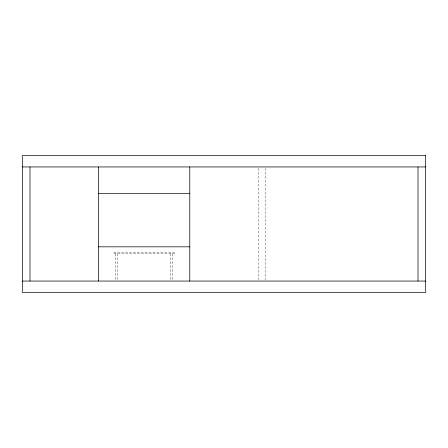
<?xml version="1.0" encoding="UTF-8"?>
<svg xmlns="http://www.w3.org/2000/svg" width="448" height="448" viewBox="0 0 448 448"><rect width="100%" height="100%" fill="white"/><g stroke="black" fill="none" stroke-linecap="round" stroke-linejoin="round"><path stroke-width="0.34" stroke-dasharray="2.24 1.68" d="M265.843 168.336L265.843 279.664M258.233 168.336L258.233 279.664M172.648 253.669L172.648 279.686M170.75 253.669L170.75 279.686M117.494 253.669L117.494 279.686M115.595 253.669L115.595 279.686M174.552 252.146L113.691 252.146L113.691 253.669L174.552 253.669L174.552 252.146"/><path stroke-width="0.67" d="M22.4 166.942L425.6 166.942M98.476 193.57L189.767 193.57M98.476 246.82L189.767 246.82M22.4 281.058L425.6 281.058M417.995 166.942L417.995 281.058M189.767 166.942L189.767 281.058M98.476 166.942L98.476 281.058M30.005 166.942L30.005 281.058M425.6 155.534L22.4 155.534L22.4 292.466L425.6 292.466L425.6 155.534"/></g></svg>
